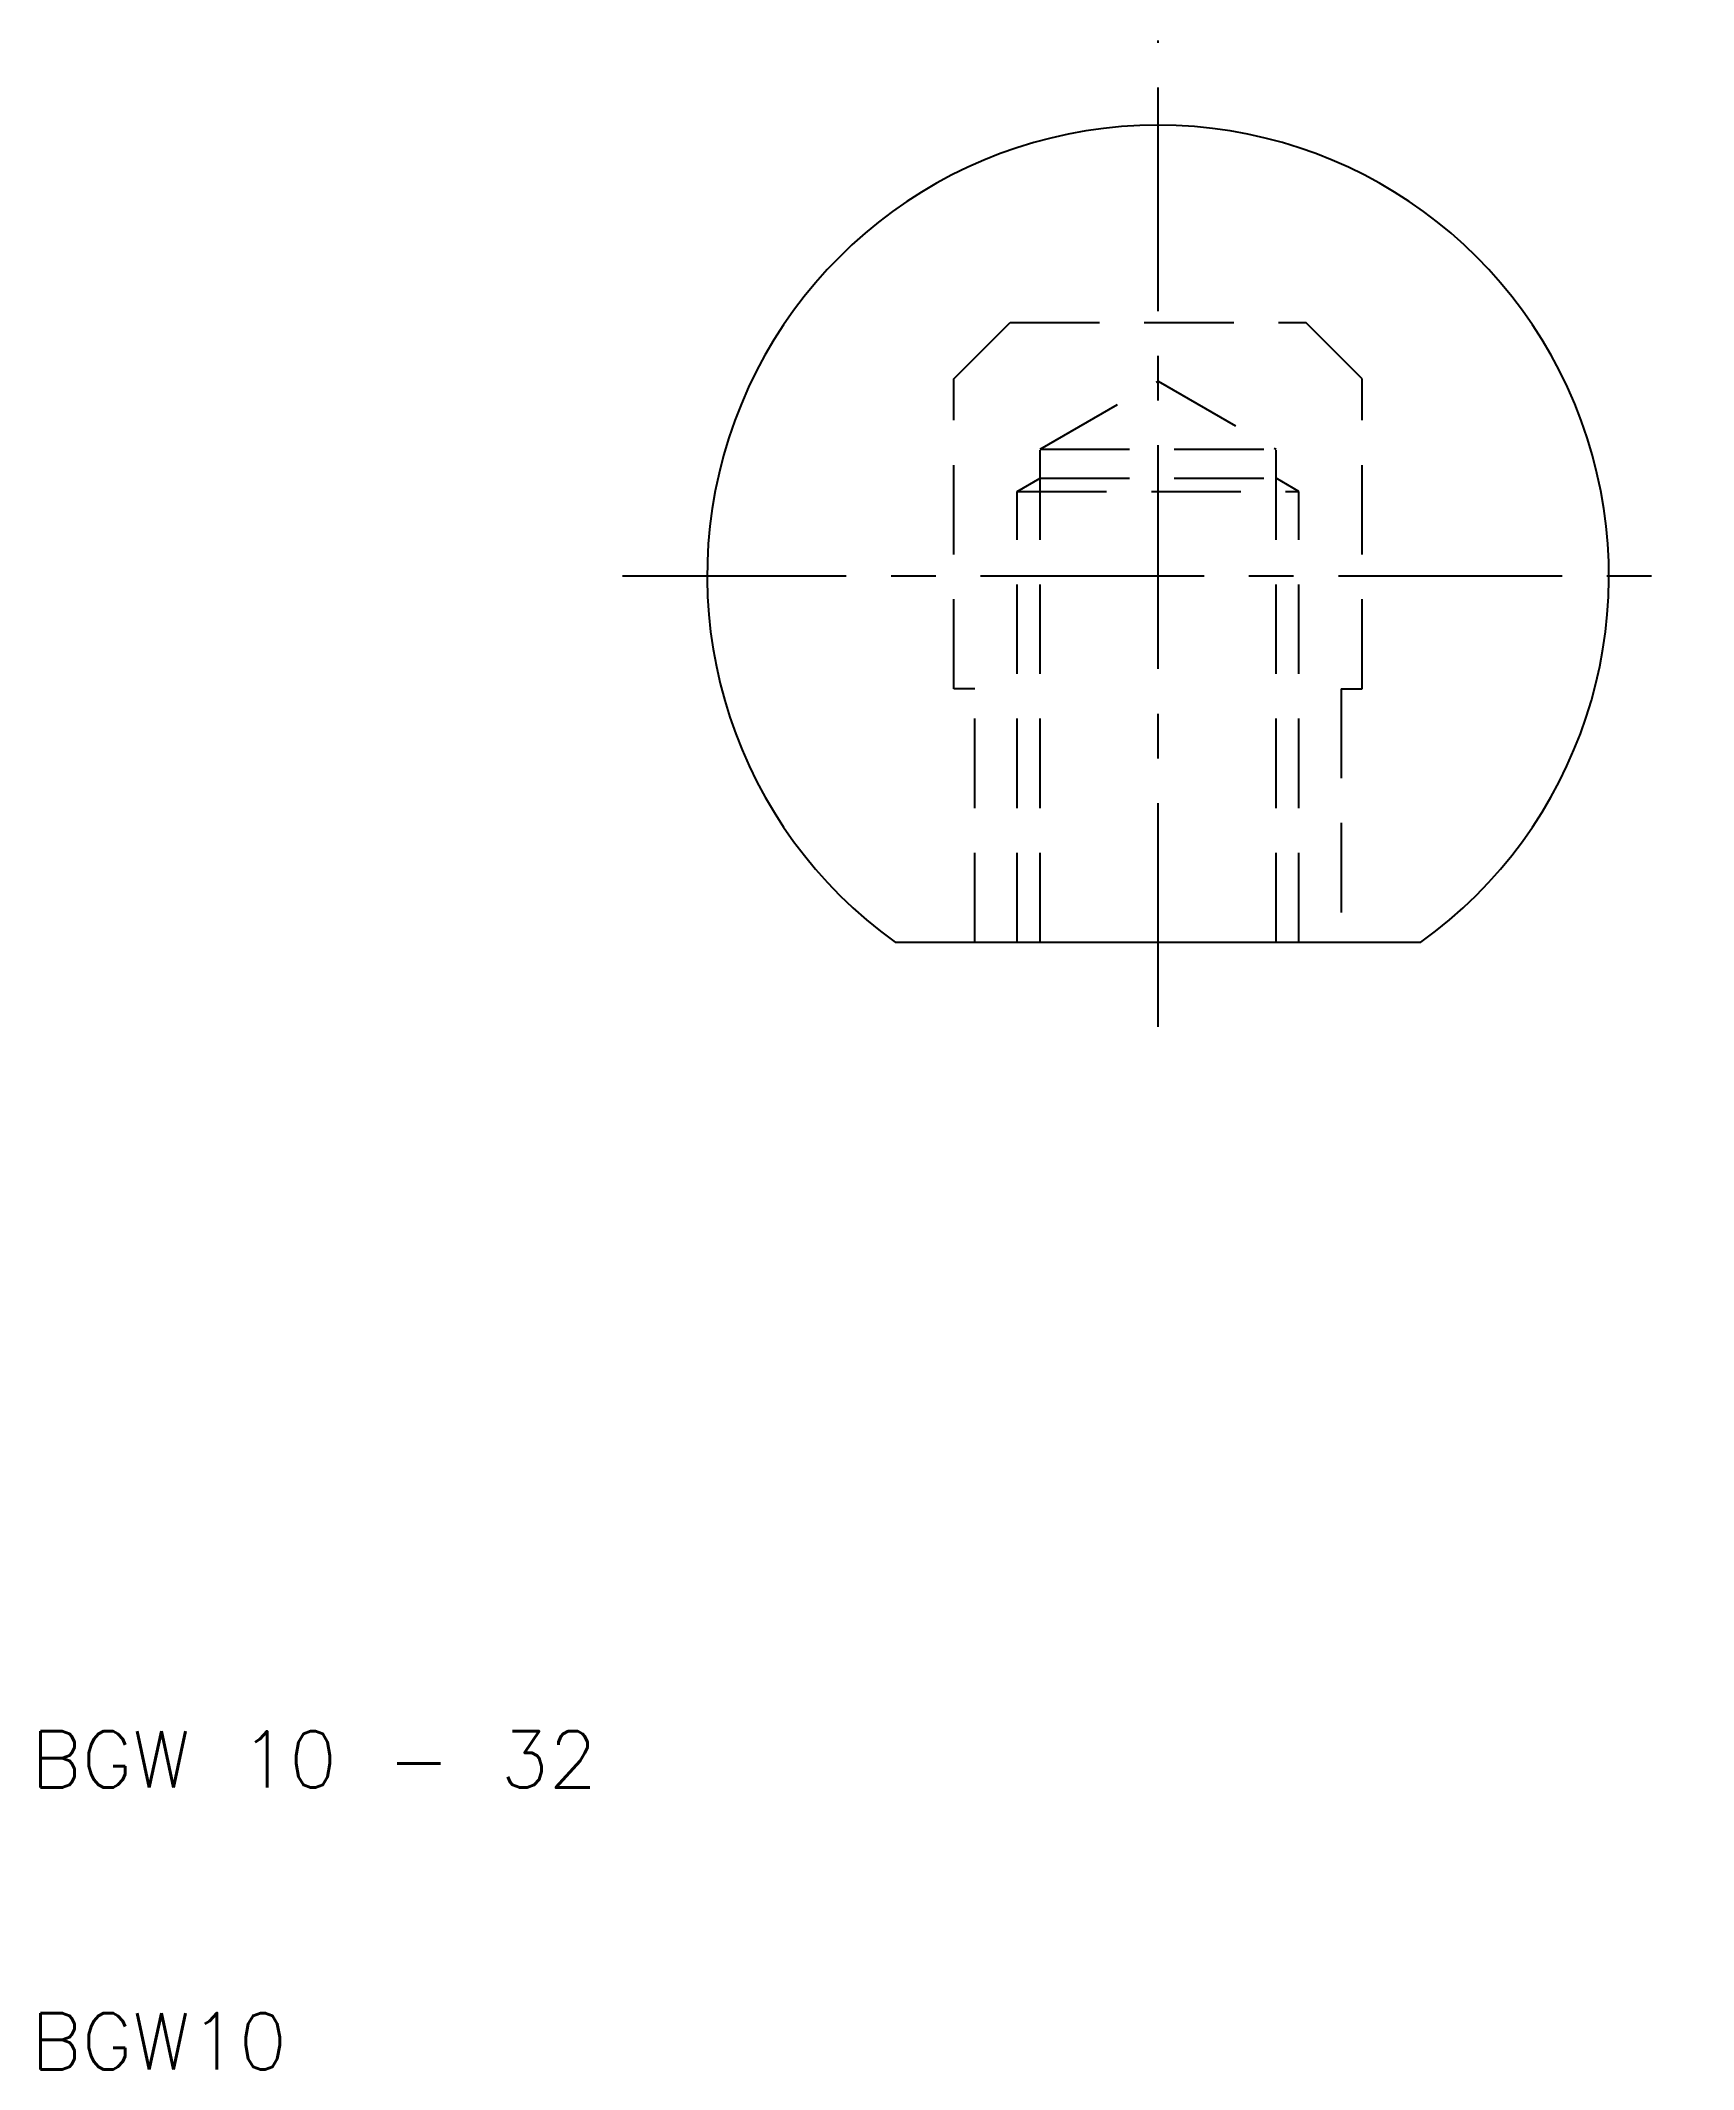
# Model space of a CAD drawing. Extents: x 10.3 to 69, y 10 to 82.
import ezdxf

# ---------------------------------------------------------------- set-up
doc = ezdxf.new("R2010")
doc.units = 0
doc.header["$LTSCALE"] = 0.25
doc.linetypes.add('CENTER', pattern=[50.8, 31.75, -6.35, 6.35, -6.35])
doc.linetypes.add('DASHED', pattern=[19.05, 12.7, -6.35])
doc.layers.get('0').update_dxf_attribs({"linetype": 'CONTINUOUS'})
doc.layers.add('CENTER', color=1, linetype='CENTER')
doc.styles.get("Standard").update_dxf_attribs({"font": 'txt.shx', "bigfont": 'extfont.shx'})

msp = doc.modelspace()

# ---------------------------------------------------------------- linework, layer by layer
at = {"color": 3, "linetype": 'DASHED'}
for p, q in [((42.75, 70), (44.75, 72)), ((44.75, 72), (55.25, 72)), ((57.25, 70), (55.25, 72)), ((42.75, 59), (42.75, 70)), ((45.812, 67.5), (50, 69.918)), ((50, 69.918), (54.188, 67.5)), ((57.25, 59), (57.25, 70)), ((45.812, 50), (45.812, 67.5)), ((45.812, 67.5), (54.188, 67.5)), ((54.188, 50), (54.188, 67.5)), ((45, 66), (45.812, 66.469)), ((45.812, 66.469), (54.188, 66.469)), ((55, 66), (54.188, 66.469)), ((45, 50), (45, 66)), ((45, 66), (55, 66)), ((55, 50), (55, 66)), ((43.5, 59), (42.75, 59)), ((43.5, 50), (43.5, 59)), ((56.5, 59), (56.5, 50)), ((56.5, 59), (57.25, 59))]:
    msp.add_line(p, q, dxfattribs=at)
msp.add_line((40.673, 50), (59.327, 50))
for centre, radius, start, end in [((50, 63), 16, 305.65909, 234.34091), ((40.673, 50), 0.000001, 229.23559, 270), ((40.673, 50), 0.000001, 229.23559, 270), ((59.327, 50), 0.000001, 270, 310.76441)]:
    msp.add_arc(centre, radius, start, end)
for centre, start, end in [((54.188, 67.5), 0, 90), ((55, 66), 0, 90), ((56.5, 59), 90, 180)]:
    msp.add_arc(centre, 0.000001, start, end, dxfattribs=at)
at = {"layer": 'CENTER', "color": 1, "linetype": 'CENTER'}
for p, q in [((50, 47), (50, 82)), ((31, 63), (69, 63))]:
    msp.add_line(p, q, dxfattribs=at)

# ---------------------------------------------------------------- texts
for s, p in [('BGW 10 - 32', (10, 20)), ('BGW10', (10, 10))]:
    msp.add_text(s, height=2).set_placement(p)

doc.saveas('drawing.dxf')
